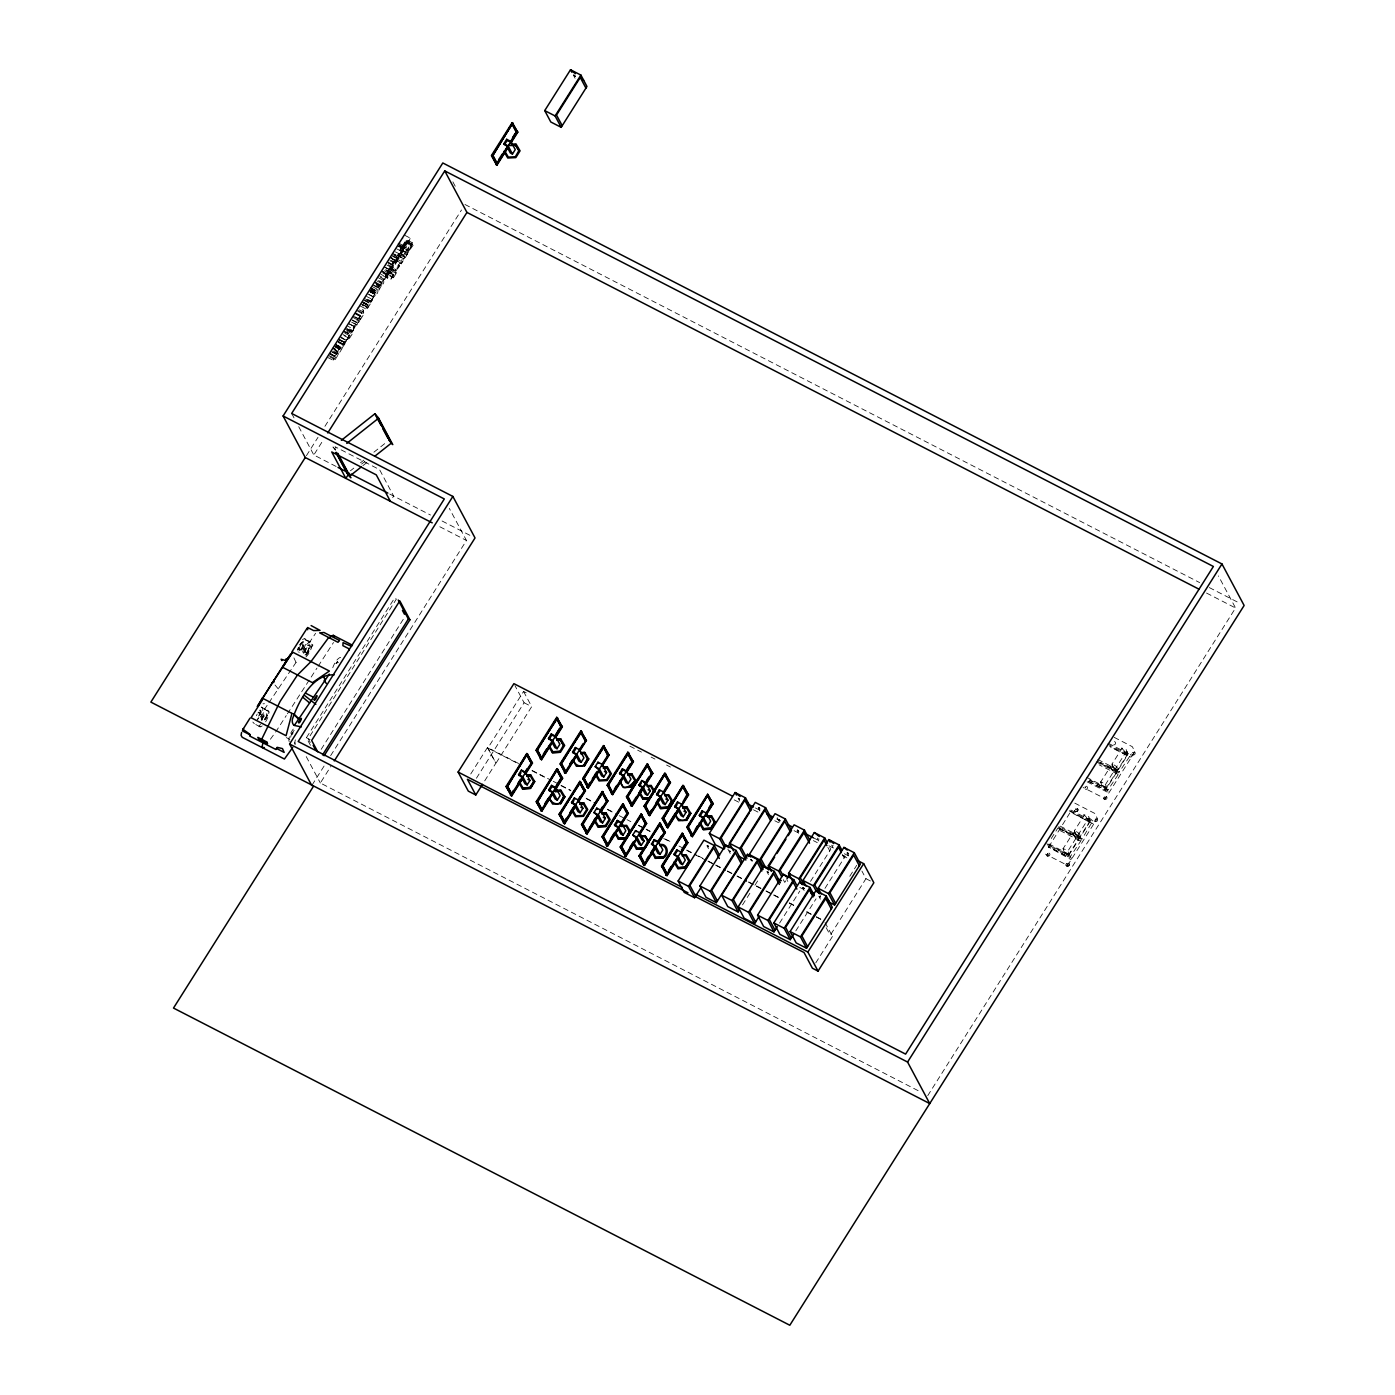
<?xml version="1.0" encoding="UTF-8"?>
<svg xmlns="http://www.w3.org/2000/svg" width="1395" height="1395" viewBox="0 0 1395 1395"><rect width="100%" height="100%" fill="white"/><g stroke="black" fill="none" stroke-linecap="round" stroke-linejoin="round"><path stroke-width="0.75" stroke-dasharray="5 3.75" d="M349.447 324.093L354.871 326.883L352.482 331.661L356.475 324.582L350.842 321.391M351.592 322.158L357.015 324.948L359.509 320.99L361.166 316.595L355.742 313.805M338.253 350.494L339.752 348L338.305 350.529L332.882 347.739M393.843 255.215L399.266 258.005L390.147 272.461L391.123 267.596L398.325 256.262L392.902 253.472M375.621 282.627C377.034 285.766 384.235 286.62 381.864 282.261L376.441 279.471M357.015 324.948L358.55 320.309L356.911 322.193L357.015 320.658L363.432 310.143L358.009 307.353M1067.82 856.809C1062.118 849.241 1074.028 858.291 1070.802 859.494L1048.203 846.835L1067.82 856.809L1090.315 821.167C1084.595 813.564 1096.505 822.666 1093.296 823.87L1072.023 812.919L1071.168 811.332M1088.205 781.252L1105.433 790.128L1127.927 754.486C1122.086 746.831 1134.205 756.02 1130.909 757.171L1109.635 746.22M360.363 306.08L365.874 308.905L368.524 305.854L367.6 308.173L362.177 305.383M339.281 339.613L344.739 342.228L343.466 344.356L346.553 340.642L345.001 344.077A2.877 1.029 -62.8 0 1 343.798 345.332L341.827 348.68L336.439 344.949M1047.349 853.583L1048.168 854.734L1047.819 853.444M1075.51 808.978L1076.33 810.146L1075.963 808.856M1066.913 863.644L1067.733 864.795L1067.367 863.505M1084.961 786.885L1085.781 788.035L1085.415 786.763M1095.162 819.179L1095.877 820.208L1095.511 818.917M1104.509 796.946L1105.328 798.097L1104.979 796.824M1132.653 752.358L1133.49 753.509L1133.124 752.236M412.658 243.672L408.874 250.908L412.554 242.835L406.991 239.888L404.916 241.858A11.927 4.255 -62.8 0 0 403.504 244.177L401.516 247.281L402.074 248.327L402.928 246.27A9.939 3.54 -62.8 0 1 404.672 243.026L405.683 241.719L411.141 244.526L407.636 253.036L413.338 244.945L402.649 238.58M344.024 332.045C355.306 332.272 347.233 345.559 341.426 337.032M382.021 271.851L393.425 277.744L393.983 274.763L388.577 271.973L385.282 276.262L390.286 266.654L390.391 270.334L395.814 273.124L397.052 272.008L391.646 269.218L390.391 270.334M393.983 274.763L391.019 279.192L385.421 276.402M405.736 241.806L401.795 249.827L407.427 253.053M336.561 345.21L341.984 348L342.368 344.896L345.943 339.892L344.704 342.403M345.106 343.083L343.763 344.861L345.088 342.943L339.683 340.293M399.075 254.03C397.174 263.585 407.776 245.067 401.76 250.769A8.387 2.999 -62.8 0 0 400.313 252.966L399.04 255.808L404.48 258.772C406.956 253.419 394.279 253.838 398.987 256.122L404.393 258.912L393.652 254.326M370.634 291.014L376.04 293.804L376.702 293.089L370.878 288.957M388.089 262.591L393.512 265.381L393.407 267.282L387.915 264.614M333.074 348.175L339.212 352.29L338.479 354.313L333.056 351.523M333.318 351.104L338.741 353.894L337.503 355.01L337.799 352.133L332.376 349.343M336.3 345.89L341.915 348.855L340.676 349.971L340.973 347.093L338.497 350.965M347.669 329.848L353.074 332.638L351.836 333.754L351.714 330.092L346.291 327.302M365.821 299.629L371.244 302.419L369.989 303.535L370.285 300.657L364.88 297.867M372.343 286.638L378.987 290.125L379.022 286.76L373.598 283.97M375.83 283.063C378.568 288.66 385.247 284.65 383.59 280.447L384.34 278.407L378.917 275.617M384.288 267.108L389.711 269.898L389.833 273.577L391.071 272.444L387.444 278.198L382.021 275.408M407.741 253.611L406.329 255.006L406.189 251.292L400.766 248.502L398.272 252.373C399.912 254.361 394.75 256.436 396.651 258.964L395.901 261.005L402.318 250.821L407.741 253.611L401.307 263.794L391.175 258.738M400.766 248.502L400.906 252.216L406.329 255.006M399.266 258.005L398.028 259.139L398.325 256.262M395.814 273.124L395.692 269.444L387.095 265.224M401.307 263.794L402.074 261.754C400.173 259.226 405.335 257.151 403.696 255.163L398.272 252.373M359.352 309.864L364.775 312.654L363.171 314.102L363.432 310.143M354.958 316.822L360.381 319.612L361.166 316.595M408.874 250.908L403.399 247.979L406.991 239.888M398.22 246.305L407.497 251.117L408.351 249.06A9.939 3.54 -62.8 0 1 410.095 245.816L411.106 244.509M329.691 356.858L335.114 359.648C337.642 351.889 331.156 364.932 334.137 357.87A2.528 0.907 -62.8 0 1 335.288 356.597L329.952 353.109M344.024 335.602L349.447 338.392L350.005 335.393M381.044 285.417L381.689 282.61L376.266 279.82M388.577 271.973L388.002 274.954L391.646 269.218M387.444 278.198L388.002 275.199L384.724 279.506L387.409 274.083L381.811 270.961M1127.613 754.346L1126.323 749.743L1122.19 748.121L1111.972 764.111L1113.262 768.732L1117.395 770.354L1127.613 754.346C1112.948 738.722 1128.102 756.857 1128.607 756.404L1110.403 747.022M397.993 243.933L403.417 246.723L410.269 238.126L406.869 246.165L404.097 248.694L407.915 242.155L407.235 240.899L403.521 248.083M407.497 251.117L406.921 250.071L408.927 246.967A11.927 4.255 -62.8 0 1 410.339 244.648L412.414 242.678M369.658 290.23C373.006 295.409 379.056 296.089 377.766 289.428L378.463 288.015L375.813 290.456L370.285 287.841M360.59 315.532L358.759 319.193L360.59 315.532L355.167 312.742M370.39 287.666L375.813 290.456L375.081 293.02L376.301 291.747M353.179 328.993L354.626 326.535L353.179 328.993L347.756 326.203M366.554 296.438L371.977 299.227L373.476 296.839L368.001 293.979M354.923 327.04C349.413 337.049 352.743 325.419 356.248 324.181M368.053 294.049L373.668 297.118L370.878 301.547L372.866 296.438L374.819 294.432L375.238 295.199L371.262 301.895L365.455 298.757M335.114 359.648L341.915 348.855M360.381 319.612L364.775 312.654M367.6 308.173L371.244 302.419M378.987 290.125L381.253 285.853M349.447 338.392L353.074 332.638M393.425 277.744L397.052 272.008M306.412 455.677L317.99 437.332M324.93 426.329L461.501 209.982M336.143 466.471L313.823 454.979L323.099 440.279M392.692 497.596L393.652 496.079L379.579 469.644L335.044 446.714L337.049 450.498M310.457 745.314L306.394 737.728L394.523 598.124L396.372 599.083L308.26 738.687L310.283 742.471M321.164 749.359L404.655 617.096M312.079 785.071L324.843 764.844M330.65 755.637L466.471 540.475L449.329 508.39M918.102 1090.646L320.344 783.014L330.807 766.43M470.743 773.981L487.483 747.476L520.37 764.408M523.578 691.467L531.704 706.655L495.975 763.239L487.866 748.051L523.578 691.467L527.45 693.454M476.427 778.236L524.084 702.731L514.929 685.573M484.71 780.851L495.853 763.17L487.483 747.476M742.524 904.902L750.44 892.381M754.957 885.215L759.473 878.065M785.803 880.786L784.757 882.407L782.734 878.623M779.578 923.089L799.823 891.021M810.53 881.344L830.775 849.276L829.118 846.172M795.813 930.884L816.058 898.816M819.423 897.177L820.452 895.538M824.968 888.371L845.213 856.303L841.76 854.525M849.782 876.269L856.704 865.318M815.744 962.916L832.484 936.429L830.252 935.278L865.964 878.676L861.918 871.09M1051.255 838.534L1057.724 828.281M927.762 1095.633L1235.569 607.993L1218.428 575.926M381.864 282.261L384.34 278.407M387.322 273.821C390.495 265.207 382.457 281.842 389.711 269.898M365.786 308.87L366.623 306.394A2.528 0.907 -62.8 0 1 367.792 305.121L370.285 300.657M379.022 286.76L381.689 282.61M346.849 339.822L351.714 330.092M335.375 355.899L337.799 352.133M403.696 255.163L406.189 251.292M390.827 279.192L395.692 269.444M264.91 719.384L269.549 712.2L261.266 707.143A9.19 3.278 -62.8 0 1 260.586 717.082M306.307 655.336L312.933 645.083L304.459 638.718L310.44 641.805M275.617 732.079L286.254 715.618M287.44 713.787L316.979 668.1M318.147 666.269L333.51 642.502M264.335 709.514L267.77 704.405M268.939 702.679L297.989 659.504M309.027 643.078L315.619 633.295M270.386 739.245L273.978 734.293M259.104 726.185L260.499 724.284M400.906 252.216L402.318 250.821M350.459 470.76L353.807 468.11M360.503 462.791L363.851 460.141M373.912 452.189L387.322 441.57M361.601 464.082L364.949 461.431M362.927 465.634L367.966 461.658M370.983 301.669L373.668 297.118M389.868 260.813L396.11 263.01M393.338 267.404L392.134 267.16L393.512 265.381M393.564 262.399C388.699 265.155 398.203 271.258 399.249 266.41C398.447 262.155 393.285 261.179 392.396 265.434M1058.107 827.671L1080.079 838.395L1081.055 840.557L1069.843 857.384L1048.604 846.451L1047.802 844.952M371.105 301.948L365.682 299.158M386.52 277.169L387.444 274.641L386.52 277.169L381.009 274.362M348.541 337.363L349.447 334.835L348.541 337.363L343.013 334.556M390.687 260.22L396.18 262.888L396.285 260.97L395.291 263.603M390.757 267.945L395.465 260.045L393.442 261.597A8.387 2.999 -62.8 0 0 392.012 263.777L390.617 267.823L396.18 270.735L400.958 263.097L390.478 257.221M398.621 245.119L404.515 248.083L408.212 241.527L406.486 242.66A8.213 2.929 -62.8 0 0 405.352 244.526L404.044 247.909L403.417 246.723M400.749 262.713L398.865 264.387A8.387 2.999 -62.8 0 0 397.418 266.567L396.18 270.735M262.975 703.847L264.457 703.673M356.789 322.21L351.366 319.42M402.004 250.263L404.323 248.118M1089.879 821.045L1088.71 816.424L1084.595 814.802L1074.359 830.81L1075.65 835.413L1079.782 837.035L1090.001 821.027C1075.214 805.333 1090.89 823.835 1090.995 823.085L1068.954 810.652M404.585 256.872L403.556 259.47M399.109 265.19L397.819 268.224M384.846 279.645L379.423 276.855M393.425 274.187L392.413 276.698L393.425 274.187L383.538 269.148M373.424 296.769L371.977 299.227M739.489 799.509L738.792 798.411M787.861 881.378L787.111 880.385M803.834 888.789L803.346 888.179M1048.674 846.957L1070.976 811.175M573.711 74.755L574.792 75.539M575.002 75.905L574.06 75.278M574.165 75.626L575.211 76.324M573.851 75.051L575.315 76.533L574.566 75.225M464.971 204.49L1199.665 582.604M1209.325 587.574L1240.26 603.494M1206.518 593.049L1235.569 607.993M404.846 235.337L410.269 238.126M407.915 242.155L413.338 244.945M406.869 243.358L412.292 246.148M398.813 243.166L404.219 245.938M402.614 245.938L408.037 248.728M398.848 246.043L406.921 250.071M396.581 248.781L405.422 253.332M395.291 251.815L404.358 256.384M399.458 254.587L404.881 257.377M392.152 255.512L397.575 258.302M392.605 256.349L398.028 259.139M396.651 258.964L402.074 261.754M390.74 257.709L396.163 260.499M390.862 258.18L396.285 260.97M387.984 262.12L393.407 264.91M388.403 263.132L393.826 265.922M389.519 268.694L394.942 271.484M385.595 267.456L391.001 270.246M387.793 270.508L393.216 273.298M385.648 269.653L393.39 273.629M388.926 272.653L394.349 275.443M384.41 270.787L389.833 273.577M381.986 271.293L392.413 276.698M382.945 273.106L388.368 275.896M378.167 277.657L383.59 280.447M377.016 281.005L382.439 283.795M375.342 282.156L380.748 284.946M376.022 283.447L381.445 286.237M374.313 285.312L379.736 288.102M373.04 285.225L378.551 288.172M370.686 288.591L376.092 291.381M371.279 290.299L376.702 293.089M370.216 290.02L375.621 292.81M370.285 291.869L375.708 294.659M369.623 291.625L375.046 294.415M364.13 299.908L369.553 302.698M364.566 300.745L369.989 303.535M362.456 301.634L367.879 304.424M362.735 302.174L368.158 304.964M362.77 302.628L368.297 305.47M363.101 303.064L368.524 305.854M361.898 304.162L367.321 306.952M361.706 304.197L367.129 306.987M357.033 309.986L362.456 312.776M357.748 311.312L363.171 314.102M355.481 313.317L360.887 316.107M355.934 314.189L361.357 316.979M353.336 316.403L358.759 319.193M353.127 317.519L359.509 320.99M352.255 320.449L357.678 323.239M349.203 323.745L354.696 326.604M346.658 328.522L352.203 331.452M346.902 328.924L352.325 331.714M345.541 329.342L350.965 332.132M346.413 330.964L351.836 333.754M343.815 331.156L349.238 333.946M343.99 331.487L349.413 334.277M344.949 333.283L350.372 336.073M340.519 337.102L346.065 340.118M341.13 337.852L346.553 340.642M1114.239 737.38L1132.356 746.709L1134.902 751.731L1105.171 798.725L1083.095 787.477M339.194 339.316L344.739 342.228M339.578 340.118L345.001 342.908M337.956 341.269L343.379 344.059M338.043 341.566L343.466 344.356M338.2 341.862L343.763 344.861M338.375 342.542L343.798 345.332M335.567 344.303L342.316 347.669M1108.554 743.378L1128.939 753.893L1129.898 756.055L1118.703 772.882L1097.813 762.141M334.329 345.21L339.752 348M334.817 346.344L340.24 349.134M1107.49 744.041L1127.927 754.486M335.253 347.181L340.676 349.971M333.789 349.5L339.212 352.29M331.626 351.383L337.049 354.173M332.08 352.22L337.503 355.01M330.249 353.65L335.672 356.44M330.266 354.103L335.881 357.05M330.615 354.539L336.038 357.329M329.22 355.673L334.817 358.428M327.877 357.556L333.283 360.346M1097.778 759.438L1117.796 769.744L1119.801 772.063L1100.69 762.42M1097.307 761.199L1117.691 771.714L1118.65 773.876L1107.456 790.703L1086.565 779.962M1096.243 761.862L1116.262 772.167L1118.267 774.487L1099.155 764.844M1086.531 777.259L1106.549 787.565L1108.554 789.866L1089.443 780.241M1089.669 779.822L1103.794 787.094L1105.433 790.128M1087.141 781.863L1108.885 792.935L1106.479 788.419L1103.898 787.024L1126.323 751.486M1074.813 803.136L1094.744 813.407L1097.29 818.429L1067.559 865.406L1045.483 854.158M1070.941 810.059L1091.326 820.574L1092.128 822.073L1081.822 839.354L1059.851 828.63L1058.875 826.45M1069.895 810.739L1090.315 821.167M1060.183 826.119L1080.201 836.425L1082.206 838.744L1059.747 826.991M1058.648 828.56L1078.666 838.848L1080.672 841.168L1058.526 829.781M389.78 494.074L430.48 515.017M442.093 520.998L471.161 535.959M439.826 526.752L466.471 540.475M1048.935 843.94L1068.954 854.246L1070.959 856.565L1050.016 845.98L1047.994 843.853M1046.756 843.783L1066.181 853.775L1088.71 818.167M847.288 852.537L848.23 853.199M759.368 807.879L758.427 807.391L759.176 808.681M847.393 852.938L848.544 853.775M758.584 807.513L759.49 808.28M833.251 845.736L832.641 845.771M847.689 853.496L848.735 854.193L847.986 852.903M758.688 807.897L759.839 808.751M819.005 839.232L818.725 838.691M758.985 808.472L760.031 809.17L759.281 807.862M738.984 798.829L739.594 798.794M778.584 819.336L779.509 819.929M778.706 819.562L779.665 820.522M755.445 807.967L761.234 810.948M776.701 818.917L780.572 820.905M813.407 837.802L819.214 840.784M828.874 845.754L832.745 847.741M844.324 853.723L848.195 855.71M797.295 829.833L798.358 830.531M798.899 831.612L797.452 830.147L798.585 830.984M797.853 830.722L798.794 831.403M629.86 746.151L641.456 752.114M651.116 757.084L654.97 759.072M666.566 765.053L670.437 767.041M734.188 799.858L739.995 802.84M753.509 809.797L759.316 812.779M774.766 820.731L778.637 822.719M794.086 830.67L797.957 832.658M813.407 840.627L817.278 842.615M842.406 855.536L848.195 858.518M524.084 702.731L531.704 706.655M865.964 878.676L870.689 881.117M750.754 859.547L751.731 860.122M750.911 859.843L751.905 860.593M751.103 860.209L752.114 861.011M802.945 887.394L803.869 887.987M803.067 887.604L804.2 888.458M820.382 896.828L820.086 896.462M819.58 896.444L820.591 897.247M729.254 850.741L730.317 851.438M799.806 887.464L803.258 889.243M767.459 871.718L768.523 872.416M767.668 872.137L768.715 872.834L768.122 871.84M707.404 845.562L708.398 846.294M707.579 846.015L708.608 846.713M707.771 846.434L708.712 846.922L708.05 845.632M531.966 770.389L551.321 780.346M553.257 781.339L559.064 784.321M560.982 785.315L570.66 790.302M586.144 798.254L595.804 803.241M607.418 809.205L613.225 812.204M638.369 825.142L644.176 828.124M646.112 829.118L649.983 831.124M665.467 839.075L671.257 842.074M678.999 846.05L684.806 849.032M686.741 850.043L696.419 855.013M698.354 856.007L706.079 859.983M708.015 860.994L725.435 869.939M727.37 870.951L735.113 874.927M737.048 875.92L746.709 880.908M748.644 881.902L764.129 889.853M766.064 890.864L779.596 897.822M789.274 902.809L795.08 905.791M806.694 911.772L814.418 915.748M816.354 916.742L824.096 920.735M487.866 748.051L520.719 764.948M532.315 770.929L547.764 778.881M561.296 785.838L570.956 790.808M586.406 798.76L596.066 803.729M607.662 809.71L617.322 814.68M619.258 815.674L625.047 818.656M626.983 819.65L630.854 821.638M638.579 825.613L644.368 828.595M646.303 829.589L650.175 831.577M663.689 838.534L671.431 842.51M686.881 850.479L706.201 860.419M708.137 861.412L725.522 870.358M727.458 871.352L735.182 875.328M737.118 876.322L746.778 881.309M748.714 882.303L764.164 890.254M766.099 891.248L771.906 894.23M773.824 895.224L779.631 898.206M789.291 903.175L795.08 906.157M806.676 912.121L814.401 916.096M816.337 917.108L822.143 920.09M261.266 707.143L267.247 710.229M306.394 737.728L310.108 739.646M286.254 737.554L289.811 739.385M260.22 726.83L254.239 723.743A9.19 3.278 -62.8 0 1 252.966 723.011M254.326 723.726L252.826 722.069M278.233 688.868L274.71 684.683M335.48 449.887L332.986 446.958L334.992 450.742M334.242 448.562L335.567 450.114M296.019 662.416L293.037 655.999M573.467 75.26L575.054 78.242M847.288 852.729L847.881 853.723M846.887 852.92L848.474 855.92M842.284 854.403L844.184 857.942M831.699 845.108L833.303 848.09M827.845 847.358L829.746 850.915M817.278 838.064L818.865 841.063M452.869 181.838L455.903 187.505M797.051 830.339L798.655 833.338M779.334 819.475L779.84 820.469M777.189 817.697L779.596 822.178M818.848 896.183L820.434 899.182M825.038 922.479L832.484 936.429M826.189 927.675L830.252 935.278M803.659 887.569L804.409 888.877M802.543 887.604L804.148 890.585M758.183 807.897L759.769 810.879M738.077 798.045L739.681 801.044M766.866 871.561L768.453 874.543M751.504 859.826L752.254 861.116L750.789 859.634M730.003 850.88L730.509 851.857L729.655 851.386M727.859 849.102L730.265 853.583M706.864 845.649L708.468 848.631M291.66 413.461L294.676 419.128M298.722 426.678L313.823 454.979M306.237 756.596L320.344 783.014M294.851 742.506L295.042 743.797M335.968 663.445A5.964 2.127 -62.8 0 1 337.677 661.282M332.76 667.717A9.19 3.278 -62.8 0 1 340.676 657.359M336.073 663.636A5.458 1.953 -62.8 0 1 337.642 661.649M337.485 662.921A3.749 1.343 -62.8 0 1 338.479 662.294M302.488 639.625A9.19 3.278 -62.8 0 1 306.046 641.683A9.19 3.278 -62.8 0 1 301.651 652.023M259.854 710.072A5.964 2.127 -62.8 0 1 260.778 713.542A5.964 2.127 -62.8 0 1 257.221 719.82M260.9 716.89A9.19 3.278 -62.8 0 1 268.52 710.962A9.19 3.278 -62.8 0 1 264.44 723.534M262.173 725.923A9.19 3.278 -62.8 0 1 258.947 726.097M259.662 710.526A5.458 1.953 -62.8 0 1 260.534 713.699A5.458 1.953 -62.8 0 1 257.273 719.454M258.075 712.706A3.749 1.343 -62.8 0 1 259.819 712.828A3.749 1.343 -62.8 0 1 258.493 716.838M258.023 713.176A3.104 1.099 -62.8 0 1 259.47 713.281A3.104 1.099 -62.8 0 1 258.371 716.594M256.401 715.722A3.104 1.099 -62.8 0 1 257.133 714.292M261.161 719.07A5.964 2.127 -62.8 0 1 266.428 713.194A5.964 2.127 -62.8 0 1 264.91 720.744M261.371 719.018A5.458 1.953 -62.8 0 1 266.201 713.647A5.458 1.953 -62.8 0 1 264.823 720.552M261.685 720.5A3.749 1.343 -62.8 0 1 265.05 715.164A3.749 1.343 -62.8 0 1 264.475 719.925M262.033 720.169A3.104 1.099 -62.8 0 1 264.823 715.74A3.104 1.099 -62.8 0 1 264.352 719.681M299.751 644.804A5.964 2.127 -62.8 0 1 304.215 643.862A5.964 2.127 -62.8 0 1 298.844 652.389M297.658 650.175A5.964 2.127 -62.8 0 1 298.356 647.559M302.523 652.163A9.19 3.278 -62.8 0 1 309.184 642.223A9.19 3.278 -62.8 0 1 311.678 646.861A9.19 3.278 -62.8 0 1 305.365 657.498M299.855 644.996A5.458 1.953 -62.8 0 1 303.779 642.52A5.458 1.953 -62.8 0 1 302.017 649.041A5.458 1.953 -62.8 0 1 298.094 651.517M297.937 649.913A5.458 1.953 -62.8 0 1 298.582 647.507M300.204 645.623A3.749 1.343 -62.8 0 1 303.029 644.595A3.749 1.343 -62.8 0 1 300.256 650.07A3.749 1.343 -62.8 0 1 299.332 647.35M303.639 653.261A5.964 2.127 -62.8 0 1 308.016 645.24A5.964 2.127 -62.8 0 1 309.829 648.64A5.964 2.127 -62.8 0 1 304.825 655.476M303.918 652.982A5.458 1.953 -62.8 0 1 307.929 645.658A5.458 1.953 -62.8 0 1 309.585 648.762A5.458 1.953 -62.8 0 1 304.999 655.022M295.165 744.738A9.19 3.278 -62.8 0 1 295.548 739.228M289.183 741.652A9.19 3.278 -62.8 0 1 293.246 729.079M290.683 737.24A5.964 2.127 -62.8 0 1 292.776 731.869M291.607 734.572A5.458 1.953 -62.8 0 1 294.45 730.073M292.357 734.433A3.749 1.343 -62.8 0 1 293.229 732.689M1086.234 786.222A1.779 1.604 -28.1 0 1 1087.437 788.035A1.779 1.604 -28.1 0 1 1085.519 789.483A1.779 1.604 -28.1 0 1 1083.985 787.896M1114.396 741.634A1.779 1.604 -28.1 0 1 1115.355 744.006A1.779 1.604 -28.1 0 1 1112.6 744.459M400.435 253.855C402.423 255.913 402.475 248.24 400.435 253.855M1063.112 848.631L1064.402 853.234L1068.535 854.856L1078.754 838.848L1077.463 834.245L1073.348 832.623L1063.112 848.631C1066.861 858.588 1073.156 851.961 1063.112 848.631M1100.725 781.932L1102.015 786.553L1106.148 788.158L1116.366 772.167L1115.076 767.546L1110.943 765.942L1100.725 781.932C1104.282 791.697 1110.856 785.577 1100.847 781.932M1112.094 764.111C1115.111 773.702 1122.365 768 1112.094 764.111M1110.559 766.553C1113.576 776.143 1120.83 770.424 1110.559 766.553M1074.499 830.792C1077.498 840.383 1084.752 834.681 1074.499 830.792M1072.964 833.233C1075.963 842.824 1083.217 837.105 1072.964 833.233M1047.645 856.199A1.779 1.604 -28.1 0 0 1049.86 854.089A1.779 1.604 -28.1 0 0 1046.982 853.478A1.779 1.604 -28.1 0 0 1047.645 856.199M1075.754 811.541A1.779 1.604 -28.1 0 0 1077.969 809.431A1.779 1.604 -28.1 0 0 1075.092 808.821A1.779 1.604 -28.1 0 0 1075.754 811.541M1075.807 811.611A1.779 1.604 -28.1 0 0 1078.004 809.501A1.779 1.604 -28.1 0 0 1075.126 808.891A1.779 1.604 -28.1 0 0 1075.807 811.611M1095.354 821.672A1.779 1.604 -28.1 0 0 1097.551 819.562A1.779 1.604 -28.1 0 0 1094.674 818.952A1.779 1.604 -28.1 0 0 1095.354 821.672M1067.158 866.19A1.779 1.604 -28.1 0 0 1069.372 864.08A1.779 1.604 -28.1 0 0 1066.495 863.47A1.779 1.604 -28.1 0 0 1067.158 866.19A1.779 1.604 -28.1 0 0 1069.407 864.15A1.779 1.604 -28.1 0 0 1066.53 863.54A1.779 1.604 -28.1 0 0 1067.21 866.26M300.675 649.303A3.104 1.099 -62.8 0 0 302.558 644.455A3.104 1.099 -62.8 0 0 299.594 647.297A3.104 1.099 -62.8 0 0 300.675 649.303M306.604 652.843A3.749 1.343 -62.8 0 0 308.87 647.018A3.749 1.343 -62.8 0 0 305.313 650.436A3.749 1.343 -62.8 0 0 306.604 652.843M306.656 652.372A3.104 1.099 -62.8 0 0 308.539 647.542A3.104 1.099 -62.8 0 0 305.592 650.384A3.104 1.099 -62.8 0 0 306.656 652.372M1132.949 754.991A1.779 1.604 -28.1 0 0 1135.164 752.881A1.779 1.604 -28.1 0 0 1132.287 752.271A1.779 1.604 -28.1 0 0 1132.949 754.991M1104.77 799.509A1.779 1.604 -28.1 0 0 1106.985 797.399A1.779 1.604 -28.1 0 0 1104.09 796.772A1.779 1.604 -28.1 0 0 1104.77 799.509"/><path stroke-width="1.5" d="M241.579 732.514L241.073 735.322L242.242 737.31L284.44 759.037L292.723 747.458M287.387 659.19L285.609 659.347L287.143 659.417M334.137 674.884C312.742 673.506 298.408 701.598 292.392 719.245A7.202 4.638 -68.9 0 0 294.328 725.435L301.337 726.934M271.885 683.567L291.939 653.156M261.702 699.68L272.897 681.911M250.158 734.903L242.451 730.928L243.55 728.556L243.009 729.341L249.792 734.188L249.653 735.985L275.931 749.516L277.187 747.336L282.47 748.592L284.161 752.393L276.437 748.435M261.458 700.046L262.33 698.163M258.79 705.26L257.412 706.428L262.574 697.779M286.533 660.445L288.05 657.76M506.856 148.602L505.007 151.549L506.734 148.376M504.903 151.34L508.338 157.112L515.33 156.763L518.888 150.66L515.575 145.097L512.07 145.254M503.839 151.392L507.763 158.001L515.836 157.618L520.073 150.817L516.133 144.191L512.105 144.382M522.358 777.765L519.725 782.403L523.038 787.966L530.03 787.617L533.71 781.723L529.926 787.408L523.038 787.966M522.48 788.855L530.431 788.262L534.669 781.462L530.536 788.471L522.48 788.855L519.498 783.833M549.595 746.203L552.908 751.765L559.901 751.434L563.475 745.314L560.162 739.751L556.657 739.925M548.531 746.255L552.35 752.672L560.406 752.271L564.661 745.471L560.72 738.844L556.692 739.054M551.705 794.679C546.456 799.23 554.669 806.38 560.18 802.857L563.754 796.737L560.18 802.857M575.525 756.84C570.276 761.391 578.489 768.558 583.999 765.018L587.557 758.897L583.999 765.018M560.685 803.712L564.818 796.684L560.685 803.712L552.629 804.095L548.688 797.469M584.505 765.872L588.62 758.845L584.505 765.872L576.431 766.256L572.508 759.63M575.438 805.804L572.665 810.233L575.315 805.595M596.328 774.469L599.083 770.04M572.56 810.024L575.995 815.796L582.988 815.465L586.667 809.553L583.232 803.782L579.727 803.956M571.601 810.286L575.42 816.703L583.494 816.302L587.731 809.501L583.79 802.875L579.762 803.084M596.223 774.26L599.641 780.032L606.633 779.7L610.312 773.789L606.895 768.017L603.39 768.192M595.159 774.312L599.083 780.938L607.139 780.537L611.394 773.737L607.453 767.111L603.425 767.32M596.955 817.418L595.124 820.382L596.851 817.208M595.002 820.173L598.438 825.945L605.43 825.596L609.109 819.702L605.674 813.93L602.187 814.087M593.939 820.225L597.88 826.834L605.936 826.45L610.173 819.65L606.25 813.023L602.204 813.215M630.993 786.309C644.159 767.581 623.425 800.608 620.688 781.078M631.499 787.164L635.632 780.136L631.499 787.164L623.443 787.547L619.624 781.13M642.833 788.332L640.061 792.761L641.805 789.605M650.262 797.783L643.269 798.114L650.262 797.783L653.941 791.872M618.927 838.238L625.797 837.697L629.476 831.786L625.919 837.907L618.927 838.238L615.596 832.675M629.598 833.652L626.425 838.761L618.247 838.936L626.303 838.534L629.494 833.443M633.871 842.876L636.643 838.447M661.021 807.635L667.909 807.095L671.588 801.183L668.013 807.304L661.021 807.635L657.603 801.863M660.463 808.542L668.414 807.949L672.652 801.131L668.519 808.158L660.463 808.542L656.644 802.125M633.766 842.667L637.201 848.439L644.194 848.09C650.07 844.777 647.507 834.611 640.933 836.599M644.577 848.735L636.521 849.119L644.577 848.735L647.768 843.626M654.429 848.91L652.598 851.857L654.325 848.701M678.458 809.606C672.094 814.54 679.365 823.242 686.131 819.475L689.688 813.355L686.131 819.475M652.476 851.647L655.912 857.419L662.904 857.088C668.78 853.775 666.235 843.609 659.661 845.579M686.636 820.33L690.769 813.302L686.636 820.33L678.58 820.713L674.744 814.296M652.372 853.304L655.354 858.326L663.41 857.942C670.193 854.211 667.246 842.371 659.678 844.707M702.26 820.173L700.307 822.91L703.743 828.7L710.735 828.351L714.414 822.457L710.63 828.142L703.743 828.7M678.371 867.655L685.259 867.097L688.938 861.203L685.364 867.324L678.371 867.655L675.058 862.093M677.813 868.562L685.765 867.952L690.002 861.151L685.869 868.161L677.813 868.562L673.994 862.145M703.185 829.589L711.136 828.996L715.373 822.178L711.241 829.205L703.185 829.589L699.244 822.963M243.096 729.167L249.967 718.198M432.223 522.846L305.261 457.508L283.098 415.989L442.808 162.971L1221.968 563.964L1244.131 605.482L789.814 1325.25L173.503 1008.062L313.422 786.379M452.869 496.428L298.181 741.495L905.599 1054.114L1213.388 566.475L444.761 170.905L291.66 413.461L452.869 496.428L475.032 537.947L334.294 760.903M492.452 155.176L496.882 163.494L496.289 164.436L491.389 155.577L512.174 122.655L517.772 132.194L510.849 143.162M512.628 123.196L492.33 156.362M508.53 146.824L496.986 165.098L492.104 155.944L512.872 123.022M512.506 124.382L516.952 132.699L497.352 163.738L492.923 155.42L511.808 124.016M305.261 457.508L150.869 702.103L929.733 1103.567L907.57 1062.048L289.602 744.023L444.308 498.957L283.098 415.989M503.874 143.755L506.681 139.308L510.919 141.488L515.243 149.596L512.453 154.043L510.326 152.962L506.542 145.882L503.874 143.755L508.111 145.934L512.453 154.043M504.432 144.784L507.239 140.354L506.681 139.308M496.986 165.098L495.818 164.191L497.352 163.738M498.712 159.605L502.183 154.13M512.558 137.704L514.86 134.042M517.545 131.758L516.01 132.229L516.952 132.699M496.045 164.627L499.515 159.135M501.816 155.473L507.588 146.335M511.058 140.843L516.603 131.287M508.111 145.934L510.919 141.488M327.755 432.938L466.941 212.424L444.761 170.905M544.73 110.606L570.52 69.75L580.895 75.086L586.964 86.473L561.174 127.329L550.798 121.993L544.73 110.606L555.088 115.942L561.174 127.329M555.088 115.942L580.895 75.086M349.168 473.167L345.855 478.398L331.731 451.945L376.284 474.875L390.356 501.293M322.559 754.939L408.369 619.014L398.238 600.042M324.111 755.741L409.921 619.798L399.79 600.844L311.66 740.449L317.746 751.818M482.478 784.374L475.782 794.976L468.301 791.122L458.101 772.045L513.901 683.655L732.253 796.039M511.006 795.289L506.089 786.431L526.874 753.509L532.471 763.03L525.549 774.016M526.874 753.509L507.03 787.216M506.559 786.972L527.589 753.875M522.445 778.166L512.07 794.592L507.623 786.274L526.508 754.869M518.574 774.591L521.381 770.162L525.619 772.342L529.961 780.45L527.153 784.897L525.026 783.798L521.259 776.736L518.574 774.591L522.829 776.788L527.153 784.897M519.132 775.637L520.998 772.673M536.901 751.016L535.976 750.231L556.744 717.309L562.359 726.847L555.419 737.815M536.203 750.649L557.686 718.094M557.215 717.867L556.622 718.791L561.069 727.126L561.662 726.185L556.744 717.309M553.117 741.477L541.574 759.769L536.674 750.597L557.459 717.675M552.315 741.966L541.94 758.392L537.494 750.074L556.378 718.669M523.247 777.66L511.703 795.952L510.535 795.045L513.43 790.459M518.033 783.153L520.335 779.509M524.956 772.202L527.258 768.54M532.471 763.03L531.303 762.123L531.652 763.553L524.747 774.504M510.762 795.464L522.305 777.189M522.829 776.788L525.619 772.342M525.758 771.697L531.774 762.367L527.327 754.05M548.462 738.408L551.252 733.962L555.506 736.141L559.831 744.267L557.024 748.697L554.914 747.615L551.13 740.536L548.462 738.408L552.699 740.588L557.024 748.697M549.02 739.437L551.81 735.008L551.252 733.962M541.574 759.769L540.406 758.863L541.94 758.392M543.3 754.259L546.77 748.784M555.977 734.171L559.43 728.696M562.133 726.429L561.191 725.941L561.54 727.37L555.768 736.49M540.632 759.281L551.025 742.82M555.646 735.496L561.191 725.941M552.699 740.588L555.506 736.141M537.302 801.271L541.748 809.588L541.155 810.53L536.238 801.654L557.024 768.75L562.621 778.27L555.698 789.256M560.999 764.617L560.058 763.832L580.843 730.91L586.441 740.431L579.518 751.417M560.284 764.251L581.767 731.695M557.024 768.75L537.18 802.456M581.297 731.451L580.704 732.392L585.15 740.71L585.743 739.769L580.843 730.91M536.709 802.212L557.721 769.116M577.199 755.061L565.655 773.353L560.773 764.181L581.541 731.276M552.577 793.406L542.219 809.832L537.772 801.515L556.657 770.11M576.397 755.567L566.021 771.993L561.592 763.675L580.477 732.27M548.723 789.832L551.531 785.385L555.768 787.582L560.11 795.691L557.303 800.137L555.175 799.039L551.409 791.959L548.723 789.832L552.961 792.011L557.303 800.137M572.543 751.992L575.35 747.546L579.588 749.743L583.93 757.851L581.122 762.298L578.995 761.199L575.211 754.137L572.543 751.992L576.78 754.172L581.122 762.298M549.281 790.878L552.089 786.431L551.531 785.385M573.101 753.038L575.908 748.592L575.35 747.546M553.396 792.901L541.853 811.192L540.685 810.286L542.219 809.832M544.73 803.869L548.183 798.393M556.256 785.612L560.86 778.305L561.801 778.794L554.896 789.744M565.655 773.353L564.487 772.446L566.021 771.993M569.701 764.198L572.002 760.554M586.214 740.013L585.272 739.524L585.621 740.954L579.849 750.074M540.911 810.704L551.287 794.243M555.908 786.937L560.528 779.613M564.713 772.865L575.106 756.404M579.727 749.098L583.18 743.605M552.961 792.011L555.768 787.582M576.78 754.172L579.588 749.743M559.988 815.046L559.046 814.261L579.832 781.339L585.429 790.878L578.506 801.846M559.273 814.68L580.756 782.142M580.529 781.706L559.517 814.802L563.946 823.137M583.633 779.282L582.709 778.497L603.477 745.575L609.092 755.114L602.152 766.082M575.385 805.996L565.01 822.44L560.581 814.105L579.466 782.717M582.936 778.916L604.419 746.377M603.948 746.133L603.355 747.075L607.801 755.392M598.699 771.574L588.306 788.035L583.406 778.863L604.192 745.941M599.048 770.232L588.673 786.675L584.226 778.34L603.111 746.953M571.531 802.439L574.339 797.992L578.576 800.172L582.901 808.298L580.111 812.727L577.983 811.646L574.199 804.566L571.531 802.439L575.769 804.619L580.111 812.727M595.194 766.675L597.984 762.228L602.239 764.408L606.563 772.534L603.756 776.963L601.646 775.882L597.862 768.802L595.194 766.675L599.431 768.854L603.756 776.963M572.089 803.485L573.955 800.521M576.187 805.508L564.644 823.8L563.475 822.893L566.37 818.29M569.84 812.814L573.293 807.339M577.896 800.033L580.215 796.388M585.202 790.459L584.261 789.971L584.61 791.401L577.687 802.352M563.702 823.312L575.246 805.02M579.867 797.713L584.732 790.215L579.832 781.339M575.769 804.619L578.576 800.172M588.306 788.035L587.138 787.129L590.033 782.525M592.334 778.881L596.955 771.574M608.865 754.695L607.331 755.148L608.272 755.637L602.5 764.756M587.365 787.547L596.607 772.917M602.378 763.78L608.394 754.451L603.477 745.575M599.431 768.854L602.239 764.408M582.43 825.195L581.506 824.41L602.274 791.488L607.871 801.026L600.949 811.995M581.732 824.829L603.215 792.273M602.989 791.854L581.959 824.951L586.406 833.268L586.999 832.327L582.552 824.009M607.993 785.908L607.069 785.123L627.837 752.201L633.435 761.722L626.512 772.708M607.278 785.542L628.779 752.986M597.845 816.145L587.469 832.571L583.023 824.253L601.908 792.848M628.308 752.742L627.715 753.684L632.144 762.001M624.21 776.352L612.667 794.644L607.767 785.472L628.552 752.568M623.408 776.858L613.033 793.284L608.586 784.966L627.471 753.562M593.974 812.587L596.781 808.141L601.036 810.321L605.36 818.429L602.553 822.876L600.425 821.777L596.659 814.715L593.974 812.587L598.228 814.767L602.553 822.876M619.537 773.283L622.344 768.837L626.582 771.034L630.924 779.142L628.116 783.589L625.989 782.49L622.222 775.428L619.537 773.283L623.792 775.463L628.116 783.589M620.095 774.33L622.902 769.883L622.344 768.837M598.647 815.656L587.103 833.931L586.162 833.46L595.752 817.487M600.356 810.181L602.657 806.537M607.645 800.591L606.703 800.12L607.052 801.532L600.146 812.483M589.614 827.967L597.705 815.168M600.007 811.506L607.174 800.346L602.274 791.488M598.228 814.767L601.036 810.321M612.667 794.644L611.498 793.738L613.033 793.284M614.393 789.151L616.695 785.49M627.07 769.063L630.523 763.588M633.208 761.304L631.673 761.757L632.615 762.245L626.861 771.383M611.725 794.156L623.269 775.882M626.721 770.389L632.737 761.06L627.837 752.201M623.792 775.463L626.582 771.034M627.384 797.574L626.442 796.789L647.228 763.867L652.825 773.405L645.902 784.374M626.669 797.208L648.152 764.669M602.919 837.506L601.977 836.704L622.763 803.799L628.36 813.32L621.438 824.306M647.925 764.233L626.913 797.33L631.342 805.665M602.204 837.139L623.687 804.584M623.216 804.34L622.623 805.281L627.07 813.599L627.663 812.657L622.763 803.799M647.559 765.611L652.006 773.929L632.406 804.967L627.977 796.632L646.861 765.245M619.118 827.95L607.575 846.242L602.692 837.07L623.46 804.165M618.316 828.456L607.941 844.882L603.512 836.564L622.397 805.159M638.927 784.966L641.735 780.52L645.972 782.7L650.314 790.825L647.507 795.255L645.379 794.173L641.613 787.094L638.927 784.966L643.165 787.146L647.507 795.255M614.463 824.881L617.27 820.434L621.507 822.631L625.832 830.74L623.042 835.186L620.914 834.088L617.131 827.008L614.463 824.881L618.7 827.061L623.042 835.186M639.485 786.013L641.351 783.048M615.021 825.927L617.828 821.481L617.27 820.434M643.583 788.035L632.04 806.327L630.871 805.421L632.406 804.967M632.632 802.648L636.085 797.173M639.538 791.697L641.839 788.035M646.46 780.747L648.762 777.085M652.598 772.987L651.064 773.44L652.006 773.929M631.098 805.839L633.417 802.177M635.719 798.515L641.491 789.378M644.961 783.885L652.128 772.743L647.228 763.867M607.575 846.242L606.406 845.335L607.941 844.882M610.469 838.918L613.922 833.443M643.165 787.146L645.972 782.7M606.633 845.754L617.026 829.293M621.647 821.986L626.268 814.663M618.7 827.061L621.507 822.631M621.769 822.963L627.541 813.843L623.094 805.525M645.135 805.717L649.582 814.035L648.989 814.976L644.089 806.101L664.857 773.196L670.472 782.717L663.532 793.703M644.316 806.537L664.857 773.196M644.542 806.659L665.572 773.562M660.428 797.853L650.053 814.279L645.606 805.961L664.491 774.556M621.193 847.689L620.252 846.904L641.037 813.982L646.635 823.521L639.712 834.489M620.479 847.323L641.962 814.767M641.735 814.349L620.705 847.445L625.152 855.763M636.591 838.639L626.216 855.065L621.786 846.748L640.671 815.343M656.574 794.278L659.364 789.832L663.619 792.029L667.943 800.137L665.136 804.584L663.026 803.485L659.242 796.423L656.574 794.278L660.811 796.458L665.136 804.584M657.132 795.324L659.922 790.878L659.364 789.832M632.737 835.082L635.545 830.635L639.782 832.815L644.106 840.923L641.316 845.37L639.189 844.289L635.405 837.209L632.737 835.082L636.974 837.262L641.316 845.37M660.079 799.178L649.686 815.639L648.518 814.732L651.413 810.146M656.034 802.84L658.335 799.178M670.472 782.717L669.304 781.81L669.652 783.24L663.88 792.36M648.745 815.151L659.137 798.69M663.758 791.383L669.304 781.81M660.811 796.458L663.619 792.029M669.181 782.996L669.774 782.054L665.328 773.737M636.242 839.982L625.849 856.443L624.681 855.519L626.216 855.065M629.895 847.288L633.347 841.813M624.908 855.955L634.15 841.324M639.921 832.17L645.937 822.858L641.037 813.982M636.974 837.262L639.782 832.815M640.043 833.164L645.815 824.026L641.369 815.709M663.253 817.889L667.699 826.206L667.106 827.148L662.189 818.272L682.975 785.368L688.572 794.888L681.649 805.874M639.904 856.687L638.962 855.885L659.748 822.98L665.345 832.501L658.423 843.469M682.975 785.368L663.131 819.074M639.189 856.321L660.672 823.765M662.66 818.83L683.672 785.734M660.445 823.329L639.433 856.443L643.862 864.76M678.528 810.007L668.17 826.45L663.724 818.133L682.608 786.728M655.301 847.619L644.943 864.063L640.497 855.745L659.382 824.34M674.674 806.449L677.482 802.003L681.719 804.2L686.061 812.308L683.254 816.755L681.126 815.656L677.36 808.577L674.674 806.449L678.912 808.629L683.254 816.755M651.448 844.062L654.255 839.616L658.492 841.813L662.834 849.921L660.027 854.368L657.899 853.269L654.133 846.19L651.448 844.062L655.685 846.242L660.027 854.368M675.232 807.496L677.098 804.531M652.947 843.626L654.255 839.616M679.33 809.519L667.804 827.81L666.618 826.904L668.17 826.45M668.379 824.131L675.285 813.18M688.345 794.47L686.811 794.923L687.752 795.412L681.998 804.531M656.103 847.131L644.577 865.423L643.391 864.516L644.943 864.063M646.303 859.93L648.605 856.268M650.907 852.624L654.36 847.149M657.83 841.673L661.282 836.18M665.119 832.083L664.177 831.594L664.526 833.024L657.62 843.975M666.845 827.322L678.389 809.03M683.009 801.724L687.404 793.982M678.912 808.629L681.719 804.2M643.618 864.935L645.937 861.273M648.239 857.629L655.162 846.643M657.481 842.998L664.648 831.838L659.748 822.98M655.685 846.242L658.492 841.813M662.363 866.905L661.439 866.121L682.207 833.199L687.822 842.737L680.882 853.705M661.666 866.539L683.149 833.983M682.678 833.739L682.085 834.681L686.532 843.016M687.735 827.95L686.811 827.165L707.579 794.243L713.176 803.764L706.254 814.75M678.58 857.367L667.037 875.659L662.137 866.487L682.922 833.565M677.778 857.855L667.403 874.281L662.956 865.964L681.841 834.559M687.037 827.584L708.05 794.784M703.952 818.394L692.408 836.686L687.508 827.514L708.294 794.609M703.15 818.9L692.774 835.326L688.328 827.008L707.213 795.603M673.924 854.298L676.714 849.851L680.969 852.031L685.294 860.14L682.486 864.586L680.376 863.505L676.592 856.425L673.924 854.298L678.162 856.478L682.486 864.586M699.279 815.325L702.086 810.879L706.341 813.076L710.665 821.184L707.858 825.631L705.748 824.532L701.964 817.47L699.279 815.325L703.533 817.522L707.858 825.631M674.465 855.327L677.272 850.898L676.714 849.851M699.837 816.371L702.644 811.925L702.086 810.879M667.037 875.659L665.868 874.735L667.403 874.281M668.763 870.149L671.065 866.504M681.44 850.061L684.893 844.585M687.595 842.318L686.061 842.772L687.003 843.243L681.231 852.38M666.095 875.171L676.488 858.71M684.561 845.911L687.125 842.074L682.207 833.199M678.162 856.478L680.969 852.031M692.408 836.686L691.24 835.779L692.774 835.326M695.285 829.362L697.587 825.718M709.113 807.461L711.415 803.799L712.357 804.287L706.602 813.424M691.467 836.198L701.859 819.737M706.463 812.431L711.084 805.107M703.533 817.522L706.341 813.076M701.267 887.133L694.57 897.717L684.213 892.381L678.127 880.995L703.917 840.139L714.292 845.475L719.541 855.309M724.057 849.224L715.426 844.777L709.34 833.408L735.13 792.534L745.505 797.87L751.591 809.257L750.545 810.896L744.86 800.242L721.145 837.837L725.871 846.713M694.57 897.717L688.502 886.331L714.292 845.475M724.772 848.23L719.715 838.744L745.505 797.87M699.924 885.947L725.714 845.091L736.089 850.427L742.157 861.796L716.367 902.67L706.01 897.334L699.924 885.947L710.299 891.283L716.367 902.67M733.491 850.828L729.445 843.243L755.236 802.387L765.611 807.722L771.679 819.109M727.946 846.695L749.429 812.692M710.299 891.283L736.089 850.427M738.984 856.408L745.889 859.965L739.821 848.578L765.611 807.722M761.914 870.916L757.189 862.04L733.456 899.635L739.141 910.272L738.112 911.912L727.737 906.576L721.668 895.206L747.458 854.333L757.816 859.669L763.065 869.503M748.051 856.547L775.045 813.686L785.42 819.022L791.506 830.391L788.21 835.622M738.112 911.912L732.026 900.542L757.816 859.669M763.675 867.463L759.63 859.878L785.42 819.022M759.002 916.62L754.573 923.629L744.215 918.294L738.129 906.924L763.919 866.051L774.295 871.387L780.363 882.773M771.348 871.387L768.314 865.702L794.104 824.829L804.479 830.164L809.728 839.999M767.86 867.829L774.644 857.088M776.91 853.513L785.943 839.197M754.573 923.629L748.505 912.26L774.295 871.387M781.723 876.723L778.689 871.038L804.479 830.164M807.234 835.343L803.956 832.71L780.119 870.131L782.961 875.45M777.311 926.664L774.016 931.877L763.658 926.542L757.572 915.155L783.362 874.299L793.738 879.635L796.493 884.796M796.894 889.103L788.541 873.427L814.331 832.553L824.707 837.889L827.462 843.068M786.919 878.989L790.32 873.619M774.016 931.877L767.947 920.491L793.738 879.635M793.092 882.006L769.377 919.601L775.062 930.238M801.951 884.447L798.917 878.763L824.707 837.889M793.563 934.458L790.267 939.672L779.892 934.336L773.824 922.949L799.614 882.093L809.972 887.429L814.401 895.695M806.014 886.139L802.962 880.454L828.769 839.598L839.127 844.934L841.882 850.096L838.604 847.462M790.267 939.672L784.182 928.285L809.972 887.429M816.371 891.492L813.337 885.79L839.127 844.934M790.111 931.546L815.901 890.673L826.276 896.009L832.344 907.395L806.554 948.251L796.179 942.915L790.111 931.546L800.468 936.882L806.554 948.251M821.184 893.968L818.15 888.284L843.94 847.41L854.315 852.746L860.384 864.133L834.594 904.989L829.415 902.321M800.468 936.882L826.276 896.009M829.031 901.17L825.753 898.554L801.898 935.975L807.583 946.63M834.594 904.989L828.525 893.62L854.315 852.746M863.662 863.662L873.845 882.739L818.045 971.129L807.862 952.053L863.662 863.662L857.855 860.68M907.57 1062.048L1221.968 563.964M257.412 706.428L290.491 654.185M291.974 651.779L307.092 628.273M294.328 725.417L329.272 674.134M352.394 645.17L333.213 635.3L328.243 638.125L310.998 661.561L297.344 675.18L280.133 701.354L261.894 738.844L263.306 741.669L262.173 746.168L263.341 748.173L264.405 747.511M341.356 440.332L374.871 413.792L378.62 418.186L392.745 444.639L388.996 440.245M346.78 443.401L378.62 418.186M361.253 466.959L349.517 476.253L337.573 453.846M374.662 456.339L391.42 443.069L377.47 416.948M512.209 144.592L516.255 144.4M510.448 145.551L515.679 145.307L518.888 150.66M556.797 739.263L560.72 738.844M556.779 740.135L560.267 739.96L563.475 745.314M580.773 752.637L584.801 752.446L588.742 759.072M580.878 752.847L584.801 752.446M580.739 753.509L584.243 753.335L587.679 759.124M580.861 753.718L584.243 753.335M603.529 767.529L607.453 767.111M603.512 768.401L606.895 768.017M526.804 775.236L530.832 775.045L534.773 781.671M526.926 775.446L530.832 775.045M526.787 776.108L530.274 775.934L533.71 781.723M526.892 776.317L530.274 775.934M627.767 773.929L631.813 773.737L635.736 780.363M627.889 774.138L631.813 773.737M627.75 774.8L631.237 774.626L634.673 780.415M627.855 775.01L631.237 774.626M647.158 785.612L651.186 785.402L655.127 792.029M554.948 790.581L560.982 790.285L564.923 796.894M555.053 790.791L560.982 790.285M647.14 786.484L650.628 786.309L654.063 792.081M555.175 791.436L560.424 791.174L563.859 796.946M555.297 791.645L560.424 791.174M664.805 794.923L668.833 794.731L672.774 801.358M664.77 795.795L668.275 795.621L671.692 801.393M648.762 798.725L642.711 799.021L648.867 798.934M579.867 803.293L583.79 802.875M579.849 804.165L583.232 803.782M682.905 807.095L686.933 806.903L690.874 813.512M683.027 807.304L686.933 806.903M682.887 807.967L686.375 807.792L689.81 813.564M682.992 808.176L686.375 807.792M602.326 813.424L606.25 813.023M602.291 814.296L605.674 813.93M707.527 815.97L711.555 815.779L715.478 822.405M705.608 816.284L711.555 815.779M710.997 816.668L707.492 816.842L710.997 816.668L714.414 822.457M620.67 825.613L626.721 825.334L630.54 831.734M620.914 826.485L626.163 826.224L629.598 831.995M638.945 835.814L645.118 835.727L648.937 842.144M637.201 848.439L644.194 848.09M682.155 854.926L686.183 854.734L690.106 861.36M682.12 855.815L685.625 855.641L689.043 861.412M274.205 679.801L273.647 682.626M281.877 660.602L281.145 659.242L285.469 660.498M516.83 131.705L517.772 132.194M507.239 140.354L509.349 141.436M495.818 164.191L496.759 164.68M466.941 212.424L1198.776 589.074M338.008 467.43L347.303 472.207M351.087 474.161L387.862 493.08M408.369 619.014L409.921 619.798M747.72 803.991L753.509 806.973M767.041 813.93L772.83 816.929M788.297 824.881L792.151 826.869M803.747 832.832L813.407 837.802M633.435 761.722L632.266 760.816M712.008 802.857L712.95 803.346M712.235 803.293L713.176 803.764M561.418 726.359L562.359 726.847M652.825 773.405L651.657 772.499M586.441 740.431L585.272 739.524M687.63 794.4L688.572 794.888M609.092 755.114L607.924 754.207M622.902 769.883L625.03 770.982M551.81 735.008L553.937 736.089M644.403 782.647L641.735 780.52M648.187 789.727L650.314 790.825M665.833 799.039L667.943 800.137M683.934 811.21L686.061 812.308M604.453 771.435L606.563 772.534M311.12 625.57L320.048 630.4L313.596 630.575L307.615 627.506L307.685 629.755M351.645 646.426L343.048 642.624L342.891 645.658L348.872 648.727L349.325 650.401M802.962 880.454L813.337 885.79M818.15 888.284L828.525 893.62M788.541 873.427L798.917 878.763M729.445 843.243L739.821 848.578M709.34 833.408L719.715 838.744M749.255 854.542L759.63 859.878M768.314 865.702L778.689 871.038M626.442 796.789L632.04 806.327M644.089 806.101L645.013 806.903M810.774 892.73L814.227 894.509M662.189 818.272L667.804 827.81M777.852 878.85L781.305 880.629M611.498 793.738L612.44 794.226M649.111 813.791L650.053 814.279M691.24 835.779L692.182 836.268M540.406 758.863L541.347 759.333M630.871 805.421L631.813 805.909M648.518 814.732L649.46 815.221M564.487 772.446L565.428 772.935M587.731 786.187L588.673 786.675M666.618 826.904L667.577 827.392M587.138 787.129L588.08 787.6M607.871 801.026L606.703 800.12M562.394 777.852L561.453 777.364L562.621 778.27M687.822 842.737L686.654 841.83M585.429 790.878L584.261 789.971M628.134 812.901L627.192 812.413L628.36 813.32M665.345 832.501L664.177 831.594M646.408 823.102L645.466 822.614L646.635 823.521M626.599 813.355L627.541 813.843M644.874 823.556L645.815 824.026M552.089 786.431L554.216 787.53M524.067 772.289L521.381 770.162M617.828 821.481L619.938 822.579M654.813 840.662L656.923 841.76M603.233 817.348L605.36 818.429M527.833 779.352L529.961 780.45M580.791 807.199L582.901 808.298M644.106 840.923L641.996 839.842L639.154 834.541M721.668 895.206L732.026 900.542M773.824 922.949L784.182 928.285M581.506 824.41L587.103 833.931M757.572 915.155L767.947 920.491M536.238 801.654L541.853 811.192M506.089 786.431L511.703 795.952M559.046 814.261L564.644 823.8M638.962 855.885L644.577 865.423M738.129 906.924L748.505 912.26M620.252 846.904L625.849 856.443M586.528 832.083L587.469 832.571M511.128 794.104L512.07 794.592M585.935 833.024L586.876 833.512M564.068 821.951L565.01 822.44M540.685 810.286L541.626 810.774M665.868 874.735L666.81 875.223M678.127 880.995L688.502 886.331M510.535 795.045L511.477 795.534M563.475 822.893L564.417 823.364M606.406 845.335L607.348 845.823M643.391 864.516L644.35 865.005M624.681 855.519L625.623 856.007M458.101 772.045L682.26 887.412M695.791 894.369L807.862 952.053M687.944 892.783L467.395 779.282L475.782 794.976M695.686 896.776L804.026 952.523L812.413 968.217L818.045 971.129M305.749 693.245L313.509 697.273M304.389 695.32L315.845 704.353M326.325 683.463L324.163 680.394M303.011 697.413L309.62 702.975M575.438 73.691L570.52 69.75L571.863 72.261M580.372 77.632L583.651 80.247M843.94 847.41L847.218 850.043M833.687 843.539L828.769 839.598L830.112 842.109M814.331 832.553L819.249 836.494M740.065 796.475L735.13 792.534L736.49 795.063M744.982 800.416L748.261 803.049M815.901 890.673L819.179 893.306M799.614 882.093L802.892 884.709M809.449 889.975L812.744 892.591M783.362 874.299L786.658 876.914M763.919 866.051L768.854 869.992M747.458 854.333L750.737 856.966M725.714 845.091L729.01 847.707M293.7 713.804L298.844 718.791M293.578 714.24L298.6 719.157M333.213 635.3L334.242 636.992M639.956 792.552L643.391 798.324M638.893 792.604L642.833 799.23M648.814 841.935L645.118 835.727M632.702 842.719L636.626 849.346M614.428 832.519L618.351 839.145M585.935 88.112L580.25 77.457L556.518 115.053L562.202 125.689M512.174 122.655L517.074 131.531L516.481 132.455L512.924 125.812M859.355 865.772L853.67 855.135L829.955 892.713L835.622 903.367M841.342 852.624L838.5 847.306L814.767 884.901L819.51 893.759M826.904 845.597L824.061 840.261L800.329 877.856L804.13 884.953M803.834 832.553L809.519 843.19M790.459 832.03L784.775 821.393L761.06 858.989L765.785 867.847M825.631 898.38L831.315 909.034M813.128 896.898L809.344 889.801L785.612 927.396L791.296 938.033M770.65 820.731L764.966 810.094L741.233 847.689L746.918 858.326M779.334 884.413L773.65 873.758L749.935 911.353L755.602 921.99M707.579 794.243L712.479 803.101L711.886 804.043L707.457 795.725M707.928 795.97L712.357 804.287M741.129 863.435L735.444 852.798L711.729 890.376L717.414 901.03M683.428 785.908L687.875 794.226L687.282 795.167L682.835 786.85M683.306 787.094L687.752 795.412M719.332 858.5L713.647 847.846L689.932 885.441L695.617 896.078M665.206 774.922L669.652 783.24M664.735 774.678L668.292 781.339M677.482 802.003L678.04 803.049M687.857 826.764L692.304 835.082L691.711 836.023L687.264 827.706M647.088 765.367L651.535 773.684M682.556 834.925L687.003 843.243M628.186 753.928L632.615 762.245M660.079 824.707L664.526 833.024M659.608 824.462L664.055 832.78M644.786 806.467L649.686 815.639M640.898 815.465L645.344 823.8M662.904 857.088L655.912 857.419M663.41 857.942L655.354 858.326M603.826 747.301L608.272 755.637M628.395 798.062L631.935 804.723M666.932 874.037L662.486 865.72L661.893 866.661L666.339 874.979M635.545 830.635L636.103 831.682M597.984 762.228L598.542 763.274M581.174 732.637L585.621 740.954M612.562 793.04L608.115 784.722L607.522 785.664L611.969 793.982M640.026 855.501L644.473 863.819M602.623 793.214L607.052 801.532M602.152 792.97L606.581 801.288M557.093 719.035L561.54 727.37M621.316 846.503L625.745 854.821M588.202 786.431L583.755 778.096L583.162 779.038L587.609 787.373M596.781 808.141L597.339 809.17M605.43 825.596L598.438 825.945M605.936 826.45L597.88 826.834M580.163 783.066L584.61 791.401M579.692 782.839L583.25 789.483M559.901 751.434L552.908 751.765M560.406 752.271L552.35 752.672M607.47 844.638L603.041 836.32L602.448 837.262L606.877 845.579M376.144 415.396L390.094 441.517M374.871 413.792L380.922 425.126M382.945 428.91L387.984 438.344M574.339 797.992L574.897 799.039M557.477 769.29L561.923 777.608L561.331 778.549L556.884 770.232M557.355 770.476L561.801 778.794M560.999 815.534L564.539 822.196M527.205 755.236L531.652 763.553M526.735 754.991L530.292 761.653M337.747 453.253L350.86 477.805L347.093 473.411L336.003 452.625M336.23 452.294L348.192 474.701M508.042 787.687L511.599 794.348M402.457 610.469L404.48 614.253M313.16 745.331L315.183 749.132M289.602 744.023L311.783 785.542M323.483 676L325.087 680.289M298.53 722.436C299.489 725.452 304.494 711.903 298.53 722.436M314.154 699.715C315.113 702.731 320.118 689.182 314.154 699.715M291.956 713.386L286.062 735.723L251.065 717.71L263.219 698.599L291.956 713.386M339.491 640.479L337.991 642.293L319.664 632.859L323.954 632.493L339.491 640.479M537.023 749.83L536.43 750.772L540.876 759.089L541.469 758.165L537.023 749.83M561.121 763.431L560.528 764.373L564.958 772.69L565.55 771.749L561.121 763.431M284.458 664.438L282.61 667.298L312.428 682.643L329.412 671.047L292.566 652.093L284.458 664.438M266.689 741.896L257.866 737.345L258.72 739.071L267.561 743.622L266.689 741.896M324.686 678.598L325 679.871L324.686 678.598"/></g></svg>
